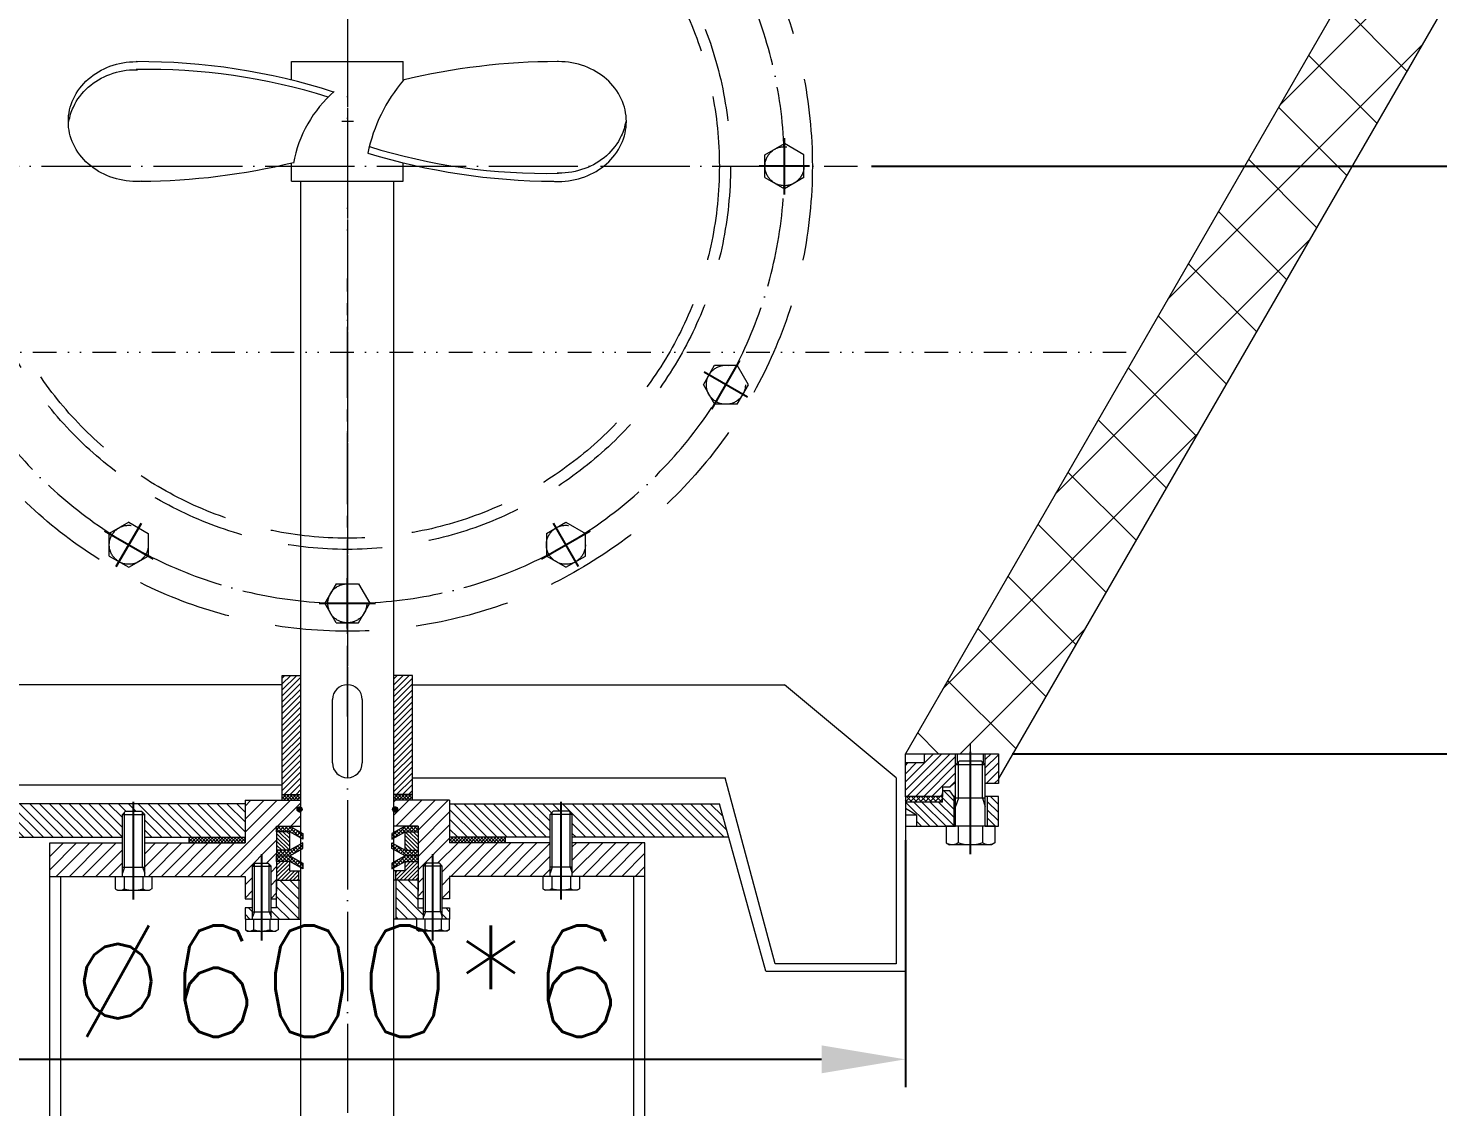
# Model space of a CAD drawing. Header units: millimetres. Extents: x 12181 to 44419, y -180123 to -157321.
# Drawn here: x 21160 to 21918, y -167150 to -166570 of the extents above; entities that cross this region are included whole.
import ezdxf

# ---------------------------------------------------------------- set-up
doc = ezdxf.new("R2010")
doc.units = ezdxf.units.MM
doc.header["$LTSCALE"] = 2
doc.header["$MEASUREMENT"] = 0
for name, pattern in [('ACAD_ISO04W100', [30, 24, -3, 0, -3]), ('CENTER', [50.8, 31.75, -6.35, 6.35, -6.35]), ('CENTER2', [28.575, 19.05, -3.175, 3.175, -3.175]), ('DASHEDX2', [38.1, 25.4, -12.7]), ('DIVIDE2', [15.875, 6.35, -3.175, 0, -3.175, 0, -3.175])]:
    doc.linetypes.add(name, pattern=pattern)
doc.layers.get('0').update_dxf_attribs({"lineweight": 20})
for name, color, linetype, lineweight in [('1', 1, 'Continuous', 9), ('Layer2', 1, 'CENTER2', 9), ('中心线层', 1, 'ACAD_ISO04W100', 9), ('剖面线层', 4, 'Continuous', 9), ('尺寸线层', 3, 'Continuous', 13), ('细实线', 8, 'Continuous', 13), ('虚线', 142, 'DASHEDX2', 13)]:
    doc.layers.add(name, color=color, linetype=linetype, lineweight=lineweight)
doc.layers.add('3', color=3, linetype='CENTER')
doc.styles.get("Standard").update_dxf_attribs({"font": 'txt.shx', "bigfont": 'hztxt.shx'})
doc.dimstyles.new('总装图', dxfattribs={"dimscale": 1.5, "dimtxt": 40, "dimasz": 30, "dimexe": 10, "dimexo": 5, "dimgap": 8, "dimtad": 1, "dimdec": 0, "dimtxsty": 'Standard', "dimcen": 2.5, "dimadec": 0, "dimazin": 0, "dimtfac": 1, "dimtdec": 0, "dimtmove": 0, "dimatfit": 3, "dimfxl": 1, "dimarcsym": 0})

# ---------------------------------------------------------------- blocks, each defined once
blk = doc.blocks.new('*D2266')
at = {"layer": 'Defpoints', "color": 0}
for p in [(22274.02, -165793.96), (22681.42, -165793.96), (21681.52, -166959.79)]:
    blk.add_point(p, dxfattribs=at)
at = {"layer": '尺寸线层', "color": 0, "lineweight": -2}
for p, q in [((22281.52, -165793.96), (22696.42, -165793.96)), ((22681.42, -166914.79), (22681.42, -165838.96)), ((21689.02, -166959.79), (22696.42, -166959.79))]:
    blk.add_line(p, q, dxfattribs=at)
at = {"layer": '尺寸线层', "color": 0}
for points in [[(22673.92, -165838.96), (22688.92, -165838.96), (22681.42, -165793.96)], [(22673.92, -166914.79), (22688.92, -166914.79), (22681.42, -166959.79)]]:
    blk.add_solid(points, dxfattribs=at)
at = {"layer": '尺寸线层', "color": 0, "insert": (22639.42, -166376.87), "char_height": 60, "attachment_point": 5, "rotation": 90}
blk.add_mtext('~1166', dxfattribs=at)
blk = doc.blocks.new('*D2195')
at = {"layer": 'Defpoints', "color": 0}
for p in [(20388.22, -165845.56), (22274.82, -165845.56), (21532.47, -166339.8), (21031.52, -166959.79), (21631.52, -166959.79)]:
    blk.add_point(p, dxfattribs=at)
at = {"layer": '尺寸线层', "color": 0, "lineweight": -2}
blk.add_arc((21331.52, -167479.4), 1157.19, 62.22822, 117.77178, dxfattribs=at)
at = {"layer": '尺寸线层', "color": 0}
for points in [[(20795.95, -166462.08), (20788.71, -166448.94), (20752.93, -166477.25)], [(21874.34, -166448.94), (21867.09, -166462.08), (21910.12, -166477.25)]]:
    blk.add_solid(points, dxfattribs=at)
at = {"layer": '尺寸线层', "color": 0, "insert": (21331.52, -166280.21), "char_height": 60, "attachment_point": 5}
blk.add_mtext('60°', dxfattribs=at)
blk = doc.blocks.new('*D2270')
at = {"layer": 'Defpoints', "color": 0}
for p in [(21031.52, -166998.79), (21631.52, -166998.79), (21631.52, -167124.1)]:
    blk.add_point(p, dxfattribs=at)
at = {"layer": '尺寸线层', "color": 0, "lineweight": -2}
for p, q in [((21031.52, -167006.29), (21031.52, -167139.1)), ((21631.52, -167006.29), (21631.52, -167139.1)), ((21076.52, -167124.1), (21586.52, -167124.1))]:
    blk.add_line(p, q, dxfattribs=at)
at = {"layer": '尺寸线层', "color": 0}
for points in [[(21076.52, -167116.6), (21076.52, -167131.6), (21031.52, -167124.1)], [(21586.52, -167116.6), (21586.52, -167131.6), (21631.52, -167124.1)]]:
    blk.add_solid(points, dxfattribs=at)
at = {"layer": '尺寸线层', "color": 0, "insert": (21331.52, -167082.1), "char_height": 60, "attachment_point": 5}
blk.add_mtext('%%C600*6', dxfattribs=at)
blk = doc.blocks.new('*U1396', base_point=(600.03, 295.06))
at = {"color": 7}
for p, q in [((589.53, 301.12), (600.03, 307.19)), ((610.53, 301.12), (600.03, 307.19)), ((589.53, 301.12), (589.53, 289)), ((610.53, 301.12), (610.53, 289)), ((589.53, 289), (600.03, 282.94)), ((610.53, 289), (600.03, 282.94))]:
    blk.add_line(p, q, dxfattribs=at)
blk.add_circle((600.03, 295.06), 10.5, dxfattribs=at)
at = {"layer": '3', "color": 3}
for p, q in [((600.03, 310.19), (600.03, 279.94)), ((586.53, 295.06), (613.53, 295.06))]:
    blk.add_line(p, q, dxfattribs=at)
blk = doc.blocks.new('A$C630E34C9')
for radius in [250, 206, 200]:
    blk.add_circle((0, 0), radius)
at = {"layer": '中心线层'}
for p, q in [((0, 271.77), (0, -284.52)), ((-282.87, 0), (-245.5, 0)), ((-224.5, 0), (274.32, 0))]:
    blk.add_line(p, q, dxfattribs=at)
blk.add_arc((0, 0), 235, 182.91453, 177.08547, dxfattribs=at)
for p, rotation in [((0, 235), 270), ((-117.5, 203.52), 300.0000000000624), ((117.5, 203.52), 239.9999999999376), ((-203.52, 117.5), 329.9999999999897), ((203.52, 117.5), 210.0000000000103), ((235, 0), 180), ((-203.52, -117.5), 30.00000000001032), ((203.52, -117.5), 149.9999999999897), ((-117.5, -203.52), 59.99999999993758), ((117.5, -203.52), 120.0000000000624), ((0, -235), 90)]:
    blk.add_blockref('*U1396', p, dxfattribs=dict(rotation=rotation))
blk.add_blockref('*U1396', (-235, 0))
blk = doc.blocks.new('*U1680', base_point=(-70.66, 734.21))
at = {"color": 7}
for p, q in [((-77.39, 744.14), (-78.16, 742.81)), ((-78.16, 742.81), (-78.16, 725.62)), ((-70.66, 744.14), (-77.39, 744.14)), ((-70.66, 744.14), (-70.66, 724.29)), ((-70.66, 739.17), (-77.39, 739.17)), ((-70.66, 740.21), (-37.41, 740.21)), ((-65.66, 740.21), (-65.66, 728.21)), ((-37.41, 740.21), (-37.41, 728.21)), ((-37.41, 740.21), (-35.66, 738.46)), ((-35.66, 738.46), (-35.66, 729.96)), ((-70.66, 729.25), (-77.39, 729.25)), ((-70.66, 734.21), (-70.66, 734.21)), ((-70.66, 734.21), (-70.66, 734.21)), ((-70.66, 734.21), (-70.66, 734.21)), ((-70.66, 728.21), (-37.41, 728.21)), ((-35.66, 729.96), (-37.41, 728.21)), ((-77.39, 724.29), (-78.16, 725.62)), ((-70.66, 724.29), (-77.39, 724.29))]:
    blk.add_line(p, q, dxfattribs=at)
for centre, radius, start, end in [((-73.76, 741.65), 4.39, 154.38418, 214.38424), ((-61.73, 734.21), 16.42, 162.41205, 197.58795), ((-73.76, 726.77), 4.39, 145.61576, 205.61582)]:
    blk.add_arc(centre, radius, start, end, dxfattribs=at)
at = {"layer": '1', "color": 1}
for p, q in [((-65.66, 739.01), (-68.95, 740.21)), ((-65.66, 739.01), (-36.21, 739.01)), ((-65.66, 729.41), (-68.95, 728.21)), ((-65.66, 729.41), (-36.21, 729.41))]:
    blk.add_line(p, q, dxfattribs=at)
at = {"layer": '3', "color": 3, "ltscale": 2}
blk.add_line((-83.16, 734.21), (-30.66, 734.21), dxfattribs=at)
blk = doc.blocks.new('*U1622')
at = {"linetype": 'Continuous'}
h = blk.add_hatch(dxfattribs=at)
h.set_pattern_fill('U', color=1, scale=1.4, angle=45, style=0, double=1, pattern_type=0)
h.set_pattern_definition([(45, (0, 0), (-0.989949494, 0.989949494), []), (135, (0, 0), (-0.989949494, -0.989949494), [])])
h.paths.add_polyline_path([(-24958.83, -152393.09), (-24965.83, -152397.09), (-24972.83, -152397.09), (-24972.83, -152400.09), (-24965.83, -152400.09), (-24958.83, -152396.09)])
h.paths.add_polyline_path([(-24910.83, -152393.09), (-24903.83, -152397.09), (-24896.83, -152397.09), (-24896.83, -152400.09), (-24903.83, -152400.09), (-24910.83, -152396.09)])
blk = doc.blocks.new('*U1621', base_point=(554, 474))
at = {"color": 7}
for p, q in [((530, 481), (523, 477)), ((523, 474), (530, 478)), ((530, 478), (530, 481)), ((578, 481), (585, 477)), ((578, 478), (578, 481)), ((585, 474), (578, 478)), ((523, 477), (516, 477)), ((516, 477), (516, 474)), ((516, 474), (523, 474)), ((585, 477), (592, 477)), ((592, 474), (585, 474)), ((592, 477), (592, 474))]:
    blk.add_line(p, q, dxfattribs=at)
at = {"color": 1, "linetype": 'Continuous'}
blk.add_blockref('*U1622', (25488.83, 152874.09), dxfattribs=at)
blk = doc.blocks.new('*U1624')
at = {"linetype": 'Continuous'}
h = blk.add_hatch(dxfattribs=at)
h.set_pattern_fill('U', color=1, scale=0.53, angle=45, style=0, double=1, pattern_type=0)
h.set_pattern_definition([(45, (0, 0), (-0.374766594, 0.374766594), []), (135, (0, 0), (-0.374766594, -0.374766594), [])])
edge = h.paths.add_edge_path()
edge.add_arc((-25013.12, -152354.82), 1.32, 0, 360)
edge = h.paths.add_edge_path()
edge.add_arc((-24961.77, -152354.82), 1.32, 0, 360)
blk = doc.blocks.new('*U1623', base_point=(536, 392))
at = {"color": 7}
for centre in [(510.32, 392), (561.67, 392)]:
    blk.add_circle(centre, 1.32, dxfattribs=at)
at = {"layer": '3', "color": 3}
for p, q in [((508.74, 392), (511.92, 392)), ((510.32, 393.59), (510.32, 390.41)), ((563.26, 392), (560.08, 392)), ((561.67, 393.59), (561.67, 390.41))]:
    blk.add_line(p, q, dxfattribs=at)
at = {"color": 1, "linetype": 'Continuous'}
blk.add_blockref('*U1624', (25523.44, 152746.82), dxfattribs=at)
blk = doc.blocks.new('*U1625', base_point=(-70.66, 734.21))
at = {"color": 7}
for p, q in [((-76.38, 743.01), (-77.06, 741.83)), ((-70.66, 743.01), (-76.38, 743.01)), ((-70.66, 743.01), (-70.66, 725.42)), ((-77.06, 741.83), (-77.06, 726.59)), ((-70.66, 738.61), (-76.38, 738.61)), ((-70.66, 739.21), (-42.16, 739.21)), ((-66.66, 739.21), (-66.66, 729.21)), ((-42.16, 739.21), (-42.16, 729.21)), ((-42.16, 739.21), (-40.66, 737.71)), ((-40.66, 737.71), (-40.66, 730.71)), ((-70.66, 729.81), (-76.38, 729.81)), ((-70.66, 734.21), (-70.66, 734.21)), ((-70.66, 734.21), (-70.66, 734.21)), ((-70.66, 734.21), (-70.66, 734.21)), ((-70.66, 729.21), (-42.16, 729.21)), ((-40.66, 730.71), (-42.16, 729.21)), ((-76.38, 725.42), (-77.06, 726.59)), ((-70.66, 725.42), (-76.38, 725.42))]:
    blk.add_line(p, q, dxfattribs=at)
for centre, radius, start, end in [((-73.16, 740.81), 3.89, 154.38435, 214.38426), ((-62.5, 734.21), 14.55, 162.41205, 197.58795), ((-73.16, 727.61), 3.89, 145.61574, 205.61565)]:
    blk.add_arc(centre, radius, start, end, dxfattribs=at)
at = {"layer": '1', "color": 1}
for p, q in [((-66.66, 738.21), (-69.4, 739.21)), ((-66.66, 738.21), (-41.16, 738.21)), ((-66.66, 730.21), (-69.4, 729.21)), ((-66.66, 730.21), (-41.16, 730.21))]:
    blk.add_line(p, q, dxfattribs=at)
at = {"layer": '3', "color": 3, "ltscale": 2}
blk.add_line((-82.06, 734.21), (-35.66, 734.21), dxfattribs=at)
blk = doc.blocks.new('*U1439', base_point=(-70.66, 734.21))
at = {"color": 7}
for p, q in [((-79.64, 747.3), (-80.66, 745.54)), ((-80.66, 745.54), (-80.66, 722.88)), ((-70.66, 747.3), (-79.64, 747.3)), ((-70.66, 747.3), (-70.66, 721.13)), ((-70.66, 740.75), (-79.64, 740.75)), ((-70.66, 742.21), (-37.66, 742.21)), ((-55.66, 742.21), (-55.66, 726.21)), ((-37.66, 742.21), (-37.66, 726.21)), ((-37.66, 742.21), (-35.66, 740.21)), ((-35.66, 740.21), (-35.66, 728.21)), ((-70.66, 727.67), (-79.64, 727.67)), ((-70.66, 734.21), (-70.66, 734.21)), ((-70.66, 734.21), (-70.66, 734.21)), ((-70.66, 734.21), (-70.66, 734.21)), ((-35.66, 728.21), (-37.66, 726.21)), ((-79.64, 721.13), (-80.66, 722.88)), ((-70.66, 721.13), (-79.64, 721.13)), ((-70.66, 726.21), (-37.66, 726.21))]:
    blk.add_line(p, q, dxfattribs=at)
for centre, radius, start, end in [((-74.86, 744.02), 5.79, 154.38419, 214.38424), ((-59, 734.21), 21.65, 162.41205, 197.58795), ((-74.86, 724.4), 5.79, 145.61576, 205.61581)]:
    blk.add_arc(centre, radius, start, end, dxfattribs=at)
at = {"layer": '1', "color": 1}
for p, q in [((-55.66, 740.61), (-60.05, 742.21)), ((-55.66, 740.61), (-36.06, 740.61)), ((-55.66, 727.81), (-60.05, 726.21)), ((-55.66, 727.81), (-36.06, 727.81))]:
    blk.add_line(p, q, dxfattribs=at)
at = {"layer": '3', "color": 3, "ltscale": 2}
blk.add_line((-85.66, 734.21), (-30.66, 734.21), dxfattribs=at)
blk = doc.blocks.new('*D2269')
at = {"layer": 'Defpoints', "color": 0}
for p in [(21939.45, -165793.96), (21954.45, -165793.96), (21605.85, -166643.96)]:
    blk.add_point(p, dxfattribs=at)
at = {"layer": '尺寸线层', "color": 0, "lineweight": -2}
for p, q in [((21946.95, -165793.96), (21969.45, -165793.96)), ((21954.45, -166598.96), (21954.45, -165838.96)), ((21613.35, -166643.96), (21969.45, -166643.96))]:
    blk.add_line(p, q, dxfattribs=at)
at = {"layer": '尺寸线层', "color": 0}
for points in [[(21946.95, -165838.96), (21961.95, -165838.96), (21954.45, -165793.96)], [(21946.95, -166598.96), (21961.95, -166598.96), (21954.45, -166643.96)]]:
    blk.add_solid(points, dxfattribs=at)
at = {"layer": '尺寸线层', "color": 0, "insert": (21912.45, -166218.96), "char_height": 60, "attachment_point": 5, "rotation": 90}
blk.add_mtext('850', dxfattribs=at)

msp = doc.modelspace()

# ---------------------------------------------------------------- hatches: boundary and pattern name
at = {"layer": '剖面线层'}
h = msp.add_hatch(dxfattribs=at)
h.set_pattern_fill('ANSI37', color=256, scale=250, style=0)
h.paths.add_polyline_path([(20381.52, -161293.96, 0.414214), (20331.52, -161343.96), (20331.52, -162318.89), (20375.11, -162318.89), (20375.11, -162270.89), (20381.52, -162270.89)])
h.paths.add_polyline_path([(22331.52, -161343.96, 0.414214), (22281.52, -161293.96), (22281.52, -162270.89), (22287.93, -162270.89), (22287.93, -162318.89), (22331.52, -162318.89)])
h.paths.add_polyline_path([(22331.52, -162318.89), (22285.33, -162318.89), (22285.33, -162622.89), (22331.52, -162622.89)])
h.paths.add_polyline_path([(20377.72, -162318.89), (20331.52, -162318.89), (20331.52, -162622.89), (20377.72, -162622.89)])
h.paths.add_polyline_path([(20381.52, -162670.89), (20375.11, -162670.89), (20375.11, -162638.89), (20331.52, -162638.89), (20331.52, -162738.89), (20381.52, -162738.89)])
h.paths.add_polyline_path([(22331.52, -162638.89), (22287.93, -162638.89), (22287.93, -162670.89), (22281.52, -162670.89), (22281.52, -162738.89), (22331.52, -162738.89)])
h.paths.add_polyline_path([(22331.52, -162738.89), (22281.52, -162738.89), (22281.52, -164613.96), (22331.52, -164563.96)])
h.paths.add_polyline_path([(20381.52, -162738.89), (20331.52, -162738.89), (20331.52, -163793.96), (20381.52, -163793.96)])
h.paths.add_polyline_path([(20381.52, -163793.96), (20331.52, -163793.96), (20331.52, -164832.01), (20381.52, -164832.01)])
h.paths.add_polyline_path([(20381.52, -165155.91), (20331.52, -165155.91), (20331.52, -165608.89), (20381.52, -165608.89)])
h.paths.add_polyline_path([(20381.52, -165608.89), (20331.52, -165608.89), (20331.52, -165820.56, 0.131652), (20344.92, -165870.56), (20981.52, -166973.19), (20981.52, -166959.79), (21031.52, -166959.79), (20388.22, -165845.56, -0.131652), (20381.52, -165820.56), (20381.52, -165793.96)])
h.paths.add_polyline_path([(22318.12, -165870.56, 0.131652), (22331.52, -165820.56), (22331.52, -165608.89), (22281.52, -165608.89), (22281.52, -165793.96), (22281.52, -165820.56, -0.131652), (22274.82, -165845.56), (21631.52, -166959.79), (21681.52, -166959.79), (21681.52, -166973.19)])
h.paths.add_polyline_path([(22331.52, -164723.96), (22281.52, -164673.96), (22281.52, -165608.89), (22331.52, -165608.89)])
at = {"layer": '细实线'}
h = msp.add_hatch(dxfattribs=at)
h.set_pattern_fill('ANSI31', color=256, scale=18, style=0)
h.set_pattern_definition([(45, (46297.566, -14645.231), (-1.590990258, 1.590990258), [])])
h.paths.add_polyline_path([(21306.52, -166917.74), (21296.52, -166917.74), (21296.52, -166981.74), (21306.52, -166981.74)])
h.paths.add_polyline_path([(21356.52, -166981.74), (21366.52, -166981.74), (21366.52, -166917.74), (21356.52, -166917.74)])
h = msp.add_hatch(dxfattribs=at)
h.set_pattern_fill('ANSI31', color=256, scale=25, style=0)
h.set_pattern_definition([(45, (46297.566, -14645.231), (-2.20970869, 2.20970869), [])])
h.paths.add_polyline_path([(21031.52, -166964.79), (21021.48, -166964.79), (21021.48, -166959.79), (21004.52, -166959.79), (21004.52, -166975.79), (21005.52, -166975.79), (21007.52, -166977.79), (21011.52, -166977.79), (21011.52, -166982.79), (21031.52, -166982.79)])
h.paths.add_polyline_path([(20988.52, -166965.79), (20988.52, -166959.79), (20981.52, -166959.79), (20981.52, -166975.79), (20988.52, -166975.79)])
h.paths.add_polyline_path([(21658.52, -166959.79), (21641.56, -166959.79), (21641.56, -166964.79), (21631.52, -166964.79), (21631.52, -166982.79), (21651.52, -166982.79), (21651.52, -166980.79), (21651.52, -166977.79), (21655.52, -166977.79), (21657.52, -166975.79), (21658.52, -166975.79)])
h.paths.add_polyline_path([(21681.52, -166959.79), (21674.52, -166959.79), (21674.52, -166965.79), (21674.52, -166975.79), (21681.52, -166975.79)])
h = msp.add_hatch(dxfattribs=at)
h.set_pattern_fill('ANSI31', color=256, scale=25, angle=90, style=0)
h.set_pattern_definition([(135, (46297.566, -14645.231), (-2.20970869, -2.20970869), [])])
h.paths.add_polyline_path([(20987.52, -166982.79), (20981.52, -166982.79), (20981.52, -166998.79), (20987.52, -166998.79)])
h.paths.add_polyline_path([(21031.52, -166989.33), (21031.52, -166985.79), (21011.52, -166985.79), (21011.52, -166980.79), (21011.52, -166979.79), (21007.52, -166979.79), (21005.52, -166982.79), (21005.52, -166998.79), (21009.61, -166998.79), (21025.52, -166998.79), (21025.52, -166992.79)])
h.paths.add_polyline_path([(21657.52, -166982.79), (21655.52, -166979.79), (21651.52, -166979.79), (21651.52, -166982.79), (21651.52, -166985.79), (21631.52, -166985.79), (21631.52, -166989.33), (21637.52, -166992.79), (21637.52, -166998.79), (21657.52, -166998.79)])
h.paths.add_polyline_path([(21681.52, -166982.79), (21675.52, -166982.79), (21675.52, -166998.79), (21679.61, -166998.79), (21681.52, -166998.79)])
h = msp.add_hatch(dxfattribs=at)
h.set_pattern_fill('ANSI37', color=256, scale=15, style=0)
h.set_pattern_definition([(45, (46297.5661, -14645.2311), (-1.325825215, 1.325825215), []), (135, (46297.5661, -14645.2311), (-1.325825215, -1.325825215), [])])
h.paths.add_polyline_path([(21651.52, -166982.79), (21631.52, -166982.79), (21631.52, -166985.79), (21651.52, -166985.79)])
h.paths.add_polyline_path([(21031.52, -166982.79), (21011.52, -166982.79), (21011.52, -166985.79), (21031.52, -166985.79)])
h = msp.add_hatch(dxfattribs=at)
h.set_pattern_fill('ANSI31', color=256, scale=40, style=0)
h.set_pattern_definition([(45, (46297.566, -14645.231), (-3.5355339, 3.5355339), [])])
h.paths.add_polyline_path([(21171.52, -167007.74), (21171.52, -167025.74), (21206.64, -167025.74), (21210.57, -167025.74), (21210.57, -167007.74)])
h.paths.add_polyline_path([(21222.57, -167007.74), (21222.57, -167025.74), (21226.49, -167025.74), (21261.52, -167025.74), (21276.52, -167025.74), (21276.52, -167037.74), (21280.52, -167037.74), (21280.52, -167020.24), (21282.02, -167018.74), (21289.52, -167018.74), (21289.52, -167019.24), (21290.52, -167020.24), (21290.52, -167037.74), (21293.52, -167037.74), (21293.52, -167027.74), (21293.52, -166998.74), (21300.52, -166998.74), (21306.52, -166998.74), (21306.52, -166990.88, -0.580999), (21304.52, -166989.74, -0.580999), (21306.52, -166988.6), (21306.52, -166984.74), (21276.52, -166984.74), (21276.52, -167007.74)])
h.paths.add_polyline_path([(21381.52, -167018.74), (21381.52, -167019.24), (21382.52, -167020.24), (21382.52, -167037.74), (21386.52, -167037.74), (21386.52, -167025.74), (21401.52, -167025.74), (21440.48, -167025.74), (21440.48, -167007.74), (21386.52, -167007.74), (21386.52, -166984.74), (21356.52, -166984.74), (21356.52, -166988.6, -0.580999), (21358.52, -166989.74, -0.580999), (21356.52, -166990.88), (21356.52, -166998.74), (21369.52, -166998.74), (21369.52, -167033.74), (21369.52, -167037.74), (21372.52, -167037.74), (21372.52, -167020.24), (21374.02, -167018.74)])
h.paths.add_polyline_path([(21491.52, -167025.74), (21491.52, -167007.74), (21452.48, -167007.74), (21452.48, -167025.74), (21456.4, -167025.74)])
h = msp.add_hatch(dxfattribs=at)
h.set_pattern_fill('ANSI37', color=256, scale=10, style=0)
h.set_pattern_definition([(45, (46297.5661, -14645.2311), (-0.883883476, 0.883883476), []), (135, (46297.5661, -14645.2311), (-0.883883476, -0.883883476), [])])
h.paths.add_polyline_path([(21306.52, -166981.74), (21296.52, -166981.74), (21296.52, -166984.74), (21306.52, -166984.74)])
h.paths.add_polyline_path([(21366.52, -166981.74), (21356.52, -166981.74), (21356.52, -166984.74), (21366.52, -166984.74)])
h = msp.add_hatch(dxfattribs=at)
h.set_pattern_fill('ANSI31', color=256, scale=30, angle=90, style=0)
h.set_pattern_definition([(135, (45733.566, -14445.231), (-2.65165043, -2.65165043), [])])
h.paths.add_polyline_path([(21210.57, -167004.74), (21210.57, -166992.49), (21212.32, -166990.74), (21216.57, -166990.74), (21216.57, -166986.74), (21131.52, -166986.74), (21126.52, -167004.74)])
h.paths.add_polyline_path([(21276.52, -167004.74), (21276.52, -166986.74), (21216.57, -166986.74), (21216.57, -166990.74), (21220.82, -166990.74), (21222.57, -166992.49), (21222.57, -167004.74)])
h.paths.add_polyline_path([(21386.52, -166986.74), (21386.52, -167004.74), (21440.48, -167004.74), (21440.48, -166992.49), (21442.23, -166990.74), (21446.48, -166990.74), (21446.48, -166986.74)])
h.paths.add_polyline_path([(21536.52, -167004.74), (21531.52, -166986.74), (21446.48, -166986.74), (21446.48, -166990.74), (21450.73, -166990.74), (21452.48, -166992.49), (21452.48, -167004.74)])
h = msp.add_hatch(dxfattribs=at)
h.set_pattern_fill('ANSI37', color=256, scale=10, style=0)
h.set_pattern_definition([(45, (45733.5661, -14445.2311), (-0.883883476, 0.883883476), []), (135, (45733.5661, -14445.2311), (-0.883883476, -0.883883476), [])])
h.paths.add_polyline_path([(21276.52, -167007.74), (21276.52, -167004.74), (21246.52, -167004.74), (21246.52, -167007.74)])
h.paths.add_polyline_path([(21416.52, -167007.74), (21416.52, -167004.74), (21386.52, -167004.74), (21386.52, -167007.74)])
h = msp.add_hatch(dxfattribs=at)
h.set_pattern_fill('ANSI31', color=256, scale=12, angle=90, style=0)
h.set_pattern_definition([(135, (46297.5661, -14645.2311), (-1.060660172, -1.060660172), [])])
h.paths.add_polyline_path([(21300.52, -167011.74), (21300.52, -167001.74), (21293.52, -167001.74), (21293.52, -167011.74)])
h.paths.add_polyline_path([(21362.52, -167011.74), (21369.52, -167011.74), (21369.52, -167001.74), (21362.52, -167001.74)])
h = msp.add_hatch(dxfattribs=at)
h.set_pattern_fill('ANSI31', color=256, scale=12, style=0)
h.set_pattern_definition([(45, (46297.5661, -14645.2311), (-1.060660172, 1.060660172), [])])
h.paths.add_polyline_path([(21293.52, -167027.74), (21305.52, -167027.74), (21305.52, -167022.74), (21300.52, -167022.74), (21300.52, -167017.74), (21293.52, -167017.74)])
h.paths.add_polyline_path([(21362.52, -167022.74), (21357.52, -167022.74), (21357.52, -167027.74), (21369.52, -167027.74), (21369.52, -167017.74), (21362.52, -167017.74)])
h = msp.add_hatch(dxfattribs=at)
h.set_pattern_fill('ANSI31', color=256, scale=30, angle=90, style=0)
h.set_pattern_definition([(135, (46297.566, -14645.231), (-2.65165043, -2.65165043), [])])
h.paths.add_polyline_path([(21305.52, -167027.74), (21293.52, -167027.74), (21293.52, -167042.74), (21290.52, -167042.74), (21290.52, -167048.74), (21305.52, -167048.74)])
h.paths.add_polyline_path([(21372.52, -167042.74), (21369.52, -167042.74), (21369.52, -167027.74), (21357.52, -167027.74), (21357.52, -167048.74), (21372.52, -167048.74)])
h.paths.add_polyline_path([(21386.52, -167042.74), (21382.52, -167042.74), (21382.52, -167048.74), (21386.52, -167048.74)])
h.paths.add_polyline_path([(21280.52, -167042.74), (21276.52, -167042.74), (21276.52, -167048.74), (21280.52, -167048.74)])

# ---------------------------------------------------------------- linework, layer by layer
for p, q in [((22274.82, -165845.56), (21631.52, -166959.79)), ((22318.12, -165870.56), (21681.52, -166973.19)), ((21301.5, -166587.74), (21361.54, -166587.74)), ((21301.5, -166597.62), (21301.5, -166587.74)), ((21361.54, -166597.83), (21361.54, -166587.74)), ((21301.5, -166652.07), (21301.5, -166642.2)), ((21361.54, -166652.07), (21361.54, -166642.2)), ((21301.5, -166652.07), (21361.54, -166652.07)), ((21306.52, -167187.74), (21306.52, -166652.07)), ((21356.52, -167187.74), (21356.52, -166652.07)), ((21296.52, -166984.74), (21296.52, -166917.74)), ((21296.52, -166917.74), (21306.52, -166917.74)), ((21366.52, -166917.74), (21356.52, -166917.74)), ((21366.52, -166984.74), (21366.52, -166917.74)), ((21296.52, -166922.74), (21096.52, -166922.74)), ((21366.52, -166922.74), (21566.52, -166922.74)), ((21626.52, -166972.74), (21566.52, -166922.74)), ((21323.52, -166964.74), (21323.52, -166930.74)), ((21339.52, -166930.74), (21339.52, -166964.74)), ((21631.52, -166982.79), (21631.52, -166959.79)), ((21631.52, -166959.79), (21681.52, -166959.79)), ((21641.56, -166959.79), (21641.56, -166964.79)), ((21659.52, -166964.79), (21659.52, -166959.79)), ((21673.52, -166964.79), (21673.52, -166959.79)), ((21681.52, -166959.79), (21681.52, -166975.79)), ((21323.52, -166964.74), (21323.52, -166964.74)), ((21641.56, -166964.79), (21631.52, -166964.79)), ((21296.52, -166976.74), (21129.52, -166976.74)), ((21366.52, -166972.74), (21534.73, -166972.74)), ((21561.52, -167072.74), (21534.73, -166972.74)), ((21626.52, -166972.74), (21626.52, -167072.74)), ((21651.52, -166977.79), (21651.52, -166982.79)), ((21655.52, -166977.79), (21651.52, -166977.79)), ((21657.52, -166975.79), (21655.52, -166977.79)), ((21658.52, -166975.79), (21657.52, -166975.79)), ((21681.52, -166975.79), (21674.52, -166975.79)), ((21276.52, -166984.74), (21276.52, -167007.74)), ((21276.52, -166984.74), (21306.52, -166984.74)), ((21296.52, -166984.74), (21296.52, -166981.74)), ((21296.52, -166981.74), (21306.52, -166981.74)), ((21366.52, -166981.74), (21356.52, -166981.74)), ((21386.52, -166984.74), (21356.52, -166984.74)), ((21366.52, -166984.74), (21366.52, -166981.74)), ((21386.52, -166984.74), (21386.52, -167007.74)), ((21631.52, -166982.79), (21631.52, -166985.79)), ((21651.52, -166982.79), (21631.52, -166982.79)), ((21651.52, -166985.79), (21631.52, -166985.79)), ((21631.52, -166985.79), (21631.52, -167076.74)), ((21655.52, -166979.79), (21651.52, -166979.79)), ((21651.52, -166985.79), (21651.52, -166980.79)), ((21657.52, -166982.79), (21655.52, -166979.79)), ((21658.52, -166982.79), (21657.52, -166982.79)), ((21657.52, -166982.79), (21657.52, -166998.79)), ((21681.52, -166982.79), (21674.52, -166982.79)), ((21675.52, -166982.79), (21675.52, -166998.79)), ((21681.52, -166998.79), (21681.52, -166982.79)), ((21276.52, -166986.74), (21131.52, -166986.74)), ((21386.52, -166986.74), (21531.52, -166986.74)), ((21556.52, -167076.74), (21531.52, -166986.74)), ((21637.52, -166992.79), (21631.52, -166989.33)), ((21637.52, -166992.79), (21631.52, -166992.79)), ((21637.52, -166992.79), (21637.52, -166998.79)), ((21293.52, -166998.74), (21293.52, -167033.74)), ((21293.52, -166998.74), (21306.52, -166998.74)), ((21369.52, -166998.74), (21356.52, -166998.74)), ((21369.52, -166998.74), (21369.52, -167033.74)), ((21631.52, -166998.79), (21658.52, -166998.79)), ((21674.52, -166998.79), (21681.52, -166998.79)), ((21126.52, -167004.74), (21210.57, -167004.74)), ((21171.52, -167357.74), (21171.52, -167007.74)), ((21171.52, -167007.74), (21210.57, -167007.74)), ((21222.57, -167004.74), (21276.52, -167004.74)), ((21222.57, -167007.74), (21276.52, -167007.74)), ((21246.52, -167007.74), (21246.52, -167004.74)), ((21300.52, -167011.74), (21300.52, -167001.74)), ((21362.52, -167011.74), (21362.52, -167001.74)), ((21440.48, -167004.74), (21386.52, -167004.74)), ((21440.48, -167007.74), (21386.52, -167007.74)), ((21416.52, -167007.74), (21416.52, -167004.74)), ((21536.52, -167004.74), (21452.48, -167004.74)), ((21491.52, -167007.74), (21452.48, -167007.74)), ((21491.52, -167357.74), (21491.52, -167007.74)), ((21300.52, -167022.74), (21300.52, -167017.74)), ((21300.52, -167022.74), (21306.52, -167022.74)), ((21305.52, -167027.74), (21305.52, -167022.74)), ((21362.52, -167022.74), (21356.52, -167022.74)), ((21357.52, -167027.74), (21357.52, -167022.74)), ((21362.52, -167022.74), (21362.52, -167017.74)), ((21171.52, -167025.74), (21206.64, -167025.74)), ((21177.52, -167339.24), (21177.52, -167025.74)), ((21212.57, -167025.74), (21261.52, -167025.74)), ((21261.52, -167025.74), (21276.52, -167025.74)), ((21276.52, -167025.74), (21276.52, -167037.74)), ((21293.52, -167027.74), (21306.52, -167027.74)), ((21293.52, -167042.74), (21293.52, -167027.74)), ((21305.52, -167027.74), (21305.52, -167048.74)), ((21369.52, -167027.74), (21356.52, -167027.74)), ((21357.52, -167027.74), (21357.52, -167048.74)), ((21369.52, -167042.74), (21369.52, -167027.74)), ((21386.52, -167025.74), (21386.52, -167037.74)), ((21401.52, -167025.74), (21386.52, -167025.74)), ((21450.48, -167025.74), (21401.52, -167025.74)), ((21491.52, -167025.74), (21456.4, -167025.74)), ((21485.52, -167339.24), (21485.52, -167025.74)), ((21276.52, -167037.74), (21280.52, -167037.74)), ((21290.52, -167037.74), (21293.52, -167037.74)), ((21372.52, -167037.74), (21369.52, -167037.74)), ((21386.52, -167037.74), (21382.52, -167037.74)), ((21276.52, -167042.74), (21276.52, -167048.74)), ((21280.52, -167042.74), (21276.52, -167042.74)), ((21293.52, -167042.74), (21290.52, -167042.74)), ((21369.52, -167042.74), (21372.52, -167042.74)), ((21382.52, -167042.74), (21386.52, -167042.74)), ((21386.52, -167042.74), (21386.52, -167048.74)), ((21276.52, -167048.74), (21280.52, -167048.74)), ((21290.52, -167048.74), (21306.52, -167048.74)), ((21372.52, -167048.74), (21356.52, -167048.74)), ((21386.52, -167048.74), (21382.52, -167048.74)), ((21556.52, -167076.74), (21631.52, -167076.74)), ((21626.52, -167072.74), (21561.52, -167072.74))]:
    msp.add_line(p, q)
for points in [[(21220.72, -166652.07, -0.016049), (21218.07, -166652.16, -0.087733), (21203.88, -166649.65, -0.093365), (21192.23, -166642.72, -0.102618), (21184.23, -166632.07, -0.110278), (21181.52, -166619.95, -0.110278), (21184.23, -166607.83, -0.102618), (21192.23, -166597.17, -0.093365), (21203.88, -166590.25, -0.087733), (21218.07, -166587.74, -0.00346), (21218.64, -166587.74, -0.093365)], [(21442.32, -166652.07, 0.016049), (21444.98, -166652.16, 0.087733), (21459.17, -166649.65, 0.093365), (21470.82, -166642.72, 0.102618), (21478.82, -166632.07, 0.110278), (21481.52, -166619.95, 0.110278), (21478.82, -166607.83, 0.102618), (21470.82, -166597.17, 0.093365), (21459.17, -166590.25, 0.087733), (21444.98, -166587.74, 0.00346), (21444.4, -166587.74, 0.093365)], [(21181.86, -166619.91, -0.07143), (21184.23, -166612.16, -0.102618), (21192.23, -166601.51, -0.093365), (21203.88, -166594.58, -0.087733), (21218.07, -166592.07, -0.00346), (21218.64, -166592.08, -0.093365)], [(21481.18, -166619.91, -0.07143), (21478.82, -166627.65, -0.102618), (21470.82, -166638.31, -0.093365), (21459.17, -166645.23, -0.087733), (21444.98, -166647.74, -0.00346), (21444.4, -166647.74, -0.093365)]]:
    msp.add_lwpolyline(points, format="xyb")
for centre, radius, start, end in [((21219.31, -166931.93), 344.19, 72.26857, 90.20636), ((21445.25, -166947.35), 359.61, 90.13452, 103.49106), ((21224.86, -166911.67), 319.68, 72.46219, 91.21776), ((21429.2, -166654.87), 88.49, 139.75058, 168.27794), ((21368.97, -166654.63), 67.57, 131.15032, 169.56897), ((21443.92, -166306.19), 345.88, 252.9595, 269.736), ((21438.17, -166328.23), 319.59, 252.73984, 271.21963), ((21217.73, -166292.57), 359.52, 270.47679, 283.65577), ((21331.52, -166930.74), 8, 0, 180), ((21331.52, -166964.74), 8, 180, 0)]:
    msp.add_arc(centre, radius, start, end)
at = {"layer": 'Layer2'}
msp.add_line((21331.52, -166939.88), (21331.52, -166704.31), dxfattribs=at)
at = {"layer": '中心线层'}
for p, q in [((21331.52, -160493.96), (21331.52, -167596.41)), ((21334.84, -166619.91), (21328.59, -166619.91)), ((21334.84, -166619.91), (21328.59, -166619.91)), ((21666.52, -166963.79), (21666.52, -166954.1))]:
    msp.add_line(p, q, dxfattribs=at)
at = {"layer": '细实线', "linetype": 'DIVIDE2'}
msp.add_line((20906.91, -166743.96), (21756.13, -166743.96), dxfattribs=at)
at = {"layer": '细实线'}
for p, q in [((21658.52, -166975.79), (21658.52, -166959.79)), ((21674.52, -166965.79), (21674.52, -166959.79))]:
    msp.add_line(p, q, dxfattribs=at)

# ---------------------------------------------------------------- block references
at = {"xscale": -1, "rotation": 270}
for name, p in [('*U1439', (21666.52, -166998.79)), ('*U1680', (21446.48, -167025.74)), ('*U1625', (21377.52, -167048.74))]:
    msp.add_blockref(name, p, dxfattribs=at)
for name, p, rotation in [('*U1680', (21216.57, -167025.74), 90), ('*U1621', (21331.52, -166998.74), 180), ('*U1625', (21285.52, -167048.74), 90), ('*U1621', (21331.52, -167014.74), 180)]:
    msp.add_blockref(name, p, dxfattribs=dict(rotation=rotation))
msp.add_blockref('*U1623', (21331.52, -166989.74))
at = {"xscale": -1}
msp.add_blockref('*U1621', (21331.52, -167014.74), dxfattribs=at)
at = {"layer": '虚线'}
msp.add_blockref('A$C630E34C9', (21331.52, -166643.96), dxfattribs=at)

# ---------------------------------------------------------------- dimensions: what is measured, and where the dimension line sits
at = {"layer": '尺寸线层'}
dim = msp.add_linear_dim(base=(21954.45, -165793.96), p1=(21605.85, -166643.96), p2=(21939.45, -165793.96), angle=90, dimstyle='总装图', dxfattribs=at)
dim.commit()
dim.dimension.update_dxf_attribs({"geometry": '*D2269', "text_midpoint": (21912.45, -166218.96)})
dim = msp.add_linear_dim(base=(22681.42, -165793.96), p1=(21681.52, -166959.79), p2=(22274.02, -165793.96), angle=90, text='~1166', dimstyle='总装图', dxfattribs=at)
dim.commit()
dim.dimension.update_dxf_attribs({"geometry": '*D2266', "text_midpoint": (22639.42, -166376.87)})
dim = msp.add_angular_dim_2l(base=(21532.47, -166339.8), line1=((20388.22, -165845.56), (21031.52, -166959.79)), line2=((22274.82, -165845.56), (21631.52, -166959.79)), dimstyle='总装图', dxfattribs=at)
dim.commit()
dim.dimension.update_dxf_attribs({"geometry": '*D2195', "text_midpoint": (21331.52, -166280.21)})
dim = msp.add_linear_dim(base=(21631.52, -167124.1), p1=(21031.52, -166998.79), p2=(21631.52, -166998.79), text='%%C600*6', dimstyle='总装图', dxfattribs=at)
dim.commit()
dim.dimension.update_dxf_attribs({"geometry": '*D2270', "text_midpoint": (21331.52, -167082.1)})

doc.saveas('drawing.dxf')
